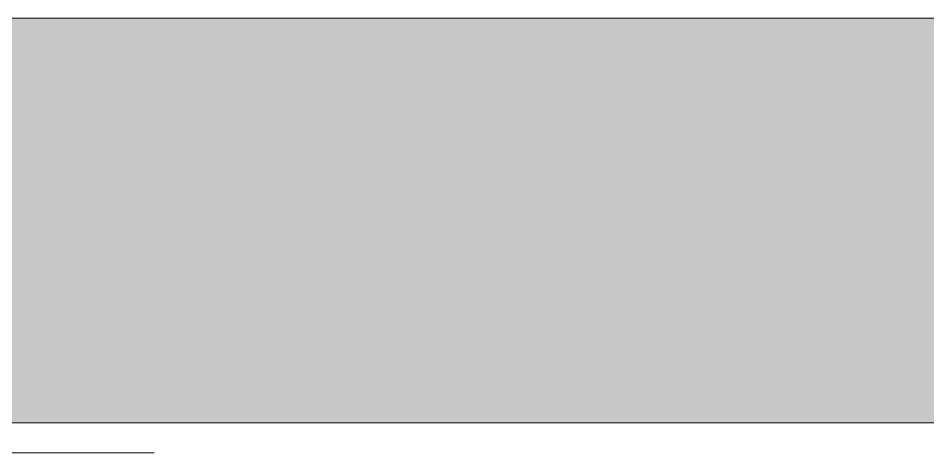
# Model space of a CAD drawing. Header units: millimetres. Extents: x -515342 to 330399, y -224905 to 507333.
# Drawn here: x 183494.6 to 183989.6, y 101301.4 to 101537.7 of the extents above; entities that cross this region are included whole.
import ezdxf

# ---------------------------------------------------------------- set-up
doc = ezdxf.new("R2010")
doc.units = ezdxf.units.MM
for name, color, linetype, lineweight in [('Аннотация', 7, 'Continuous', 0), ('Крыша', 7, 'Continuous', 0), ('Отметки', 7, 'Continuous', 0)]:
    doc.layers.add(name, color=color, linetype=linetype, lineweight=lineweight)

# ---------------------------------------------------------------- blocks, each defined once
blk = doc.blocks.new('Высотные отметки - Стрелка вниз-5092-О_АР_П_Разрез 1-1')
at = {"layer": 'Аннотация'}
blk.add_line((6005.19, -350), (6605.19, -350), dxfattribs=at)

msp = doc.modelspace()

# ---------------------------------------------------------------- hatches: boundary and pattern name
at = {"layer": 'Крыша'}
h = msp.add_hatch(dxfattribs=at)
h.set_pattern_fill('FP_1', color=256, style=0, pattern_type=2)
h.set_pattern_definition([(45, (136801.12, 95610.5), (-224.5064, 224.5064), []), (45, (137025.63, 95610.5), (-224.5064, 224.5064), [396.875, -79.375, 3.353, -76.022])])
h.paths.add_polyline_path([(137020.5296, 101317.7385), (189585.5296, 101317.7385), (189585.5296, 101537.7385), (137020.5296, 101537.7385), (137020.5296, 101451.7324)])

# ---------------------------------------------------------------- linework, layer by layer
for p, q in [((189585.5296, 101537.7385), (137020.5296, 101537.7385)), ((179080.5296, 101317.7385), (185935.5296, 101317.7385))]:
    msp.add_line(p, q, dxfattribs=at)

# ---------------------------------------------------------------- block references
at = {"layer": 'Отметки', "extrusion": (0, 0, -1)}
msp.add_blockref('Высотные отметки - Стрелка вниз-5092-О_АР_П_Разрез 1-1', (-189573.7178, 101651.3929), dxfattribs=at)

doc.saveas('drawing.dxf')
